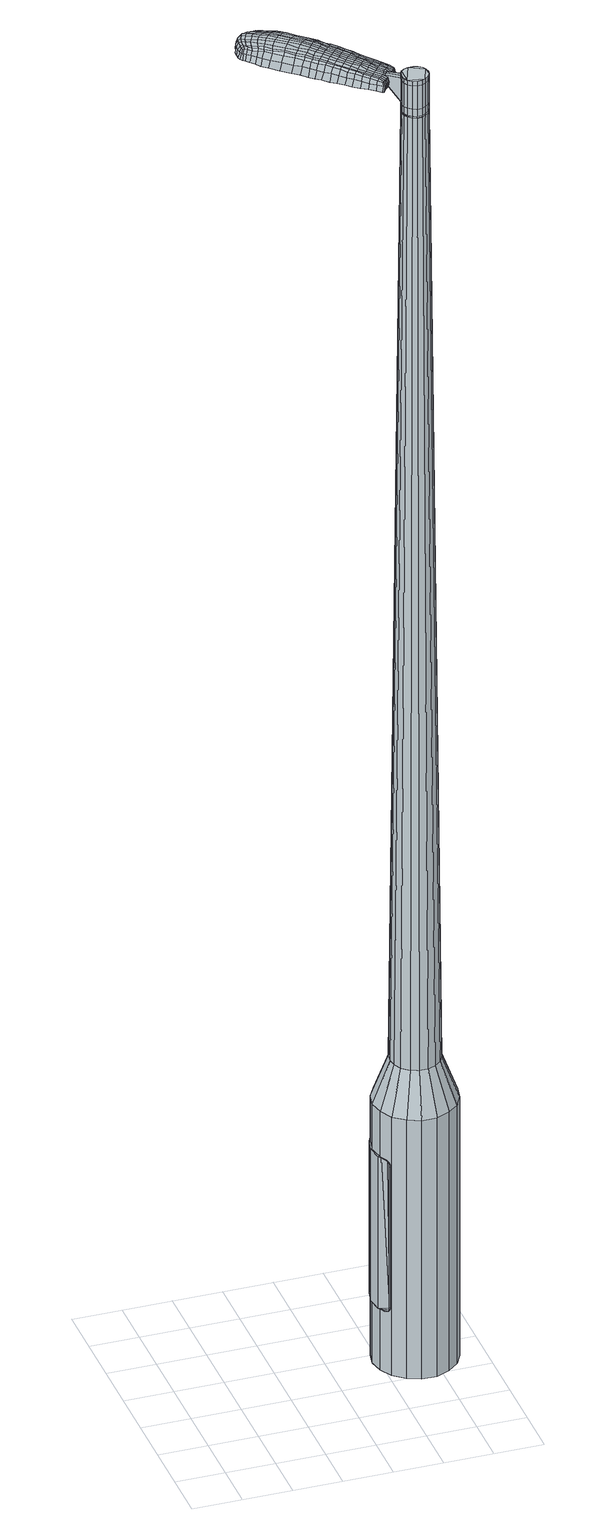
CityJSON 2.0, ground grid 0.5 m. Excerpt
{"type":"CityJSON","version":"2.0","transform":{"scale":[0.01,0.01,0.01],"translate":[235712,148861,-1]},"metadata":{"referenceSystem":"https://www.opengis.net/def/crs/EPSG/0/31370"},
"CityObjects":{
"object1":{"type":"GenericCityObject","attributes":{"cluster":101,"mean_distance_to_centroid":0.0721,"new_centroid_x":235714.38,"new_centroid_y":148862.37,"mean_distance_to_camera":5.98,"H1":3.19,"H2":-6.69,"Z_final":109.44,"cluster2":-1,"proj_x":235716.48,"proj_y":148859.87,"id_line":63006,"bearing_l":229.99,"distance":3.26,"orientation":"right","G_obj":139.99},"geometry":[{"type":"MultiSurface","lod":"2","boundaries":[[[0,1,2,3]],[[1,4,5,2]],[[4,6,7,5]],[[6,8,9,7]],[[8,10,11,9]],[[10,12,13,11]],[[12,14,15,13]],[[14,16,17,15]],[[16,18,19,17]],[[18,20,21,19]],[[20,22,23,21]],[[22,24,25,23]],[[24,26,27,25]],[[26,28,29,27]],[[28,30,31,29]],[[30,32,33,31]],[[32,34,35,33]],[[34,0,3,35]],[[36,37,38,39]],[[38,40,41,42]],[[41,43,42]],[[42,44,45,46]],[[45,47,46]],[[46,48,49,50]],[[49,51,50]],[[42,46,50,38]],[[50,52,39,38]],[[53,36,39]],[[2,5,7,35]],[[7,9,11,15]],[[11,13,15]],[[15,17,19,23]],[[19,21,23]],[[23,25,27,31]],[[27,29,31]],[[15,23,31,7]],[[31,33,35,7]],[[3,2,35]],[[1,0,54,55]],[[0,34,56,54]],[[34,32,57,56]],[[32,30,58,57]],[[30,28,59,58]],[[28,26,60,59]],[[26,24,61,60]],[[24,22,62,61]],[[22,20,63,62]],[[20,18,64,63]],[[18,16,65,64]],[[16,14,66,65]],[[14,12,67,66]],[[12,10,68,67]],[[10,8,69,68]],[[8,6,70,69]],[[6,4,71,70]],[[4,1,55,71]],[[55,54,72,73]],[[54,56,74,72]],[[56,57,75,74]],[[57,58,76,75]],[[58,59,77,76]],[[59,60,78,77]],[[60,61,79,78]],[[61,62,80,79]],[[62,63,81,80]],[[63,64,82,81]],[[64,65,83,82]],[[65,66,84,83]],[[66,67,85,84]],[[67,68,86,85]],[[68,69,87,86]],[[69,70,88,87]],[[70,71,89,88]],[[71,55,73,89]],[[90,91,92,93]],[[94,95,91,90]],[[96,97,95,94]],[[98,99,97,96]],[[100,101,99,98]],[[78,102,101,100]],[[103,104,102,78]],[[105,106,104,103]],[[81,107,106,105]],[[82,108,107,81]],[[83,109,108,82]],[[84,110,109,83]],[[85,111,110,84]],[[112,113,111,85]],[[114,115,113,112]],[[88,116,115,114]],[[89,117,116,88]],[[93,92,117,89]],[[118,119,120,121]],[[122,118,121,123]],[[124,122,123,125]],[[126,124,125,127]],[[128,126,127,129]],[[130,128,129,131]],[[132,130,131,133]],[[134,132,133,135]],[[136,134,135,137]],[[138,136,137,139]],[[140,138,139,141]],[[142,140,141,143]],[[144,142,143,145]],[[146,144,145,147]],[[148,146,147,149]],[[150,148,149,151]],[[73,72,90,93]],[[72,74,94,90]],[[74,75,96,94]],[[75,76,98,96]],[[76,77,100,98]],[[77,78,100]],[[79,103,78]],[[79,80,105,103]],[[80,81,105]],[[86,112,85]],[[86,87,114,112]],[[87,88,114]],[[73,93,89]],[[152,153,92,91]],[[153,117,92]],[[154,115,116]],[[154,155,113,115]],[[155,111,113]],[[156,106,107]],[[156,157,104,106]],[[157,102,104]],[[158,101,102]],[[158,159,99,101]],[[159,160,97,99]],[[160,161,95,97]],[[161,152,91,95]],[[39,52,150,162]],[[153,152,163,151]],[[53,39,162,119]],[[152,161,120,163]],[[36,53,119,118]],[[161,160,121,120]],[[37,36,118,122]],[[160,159,123,121]],[[38,37,122,124]],[[159,158,125,123]],[[40,38,124,126]],[[158,102,127,125]],[[41,40,126,128]],[[102,157,129,127]],[[43,41,128,130]],[[157,156,131,129]],[[42,43,130,132]],[[156,107,133,131]],[[44,42,132,134]],[[107,108,135,133]],[[45,44,134,136]],[[108,109,137,135]],[[47,45,136,138]],[[109,110,139,137]],[[46,47,138,140]],[[110,111,141,139]],[[48,46,140,142]],[[111,155,143,141]],[[49,48,142,144]],[[155,154,145,143]],[[51,49,144,146]],[[154,116,147,145]],[[50,51,146,148]],[[116,117,149,147]],[[52,50,148,150]],[[117,153,151,149]],[[150,151,164,165]],[[151,163,166,164]],[[163,120,167,166]],[[120,119,168,167]],[[119,162,169,168]],[[162,150,165,169]],[[170,171,172,173]],[[174,170,173,175]],[[170,174,176,177]],[[171,170,177,178]],[[179,180,181,182]],[[183,179,182,184]],[[179,183,185,186]],[[180,179,186,187]],[[188,189,190,191]],[[192,188,191,193]],[[188,192,194,195]],[[189,188,195,196]],[[197,198,199,200]],[[201,197,200,202]],[[197,201,203,204]],[[198,197,204,205]],[[206,207,208,209]],[[210,206,209,211]],[[206,210,212,213]],[[207,206,213,214]],[[215,216,217,218]],[[219,215,218,220]],[[215,219,221,222]],[[216,215,222,223]],[[224,225,226,227]],[[216,224,227,217]],[[224,216,223,228]],[[225,224,228,229]],[[230,231,232,233]],[[225,230,233,226]],[[230,225,229,234]],[[231,230,234,235]],[[236,174,175,237]],[[231,236,237,232]],[[236,231,235,238]],[[174,236,238,176]],[[239,240,241,242]],[[243,239,242,244]],[[239,243,245,246]],[[240,239,246,247]],[[248,249,250,251]],[[240,248,251,241]],[[248,240,247,252]],[[249,248,252,253]],[[254,255,256,257]],[[249,254,257,250]],[[254,249,253,258]],[[255,254,258,259]],[[260,261,262,263]],[[255,260,263,256]],[[260,255,259,264]],[[261,260,264,265]],[[266,171,178,267]],[[261,266,267,262]],[[266,261,265,268]],[[171,266,268,172]],[[269,270,271,272]],[[273,269,272,274]],[[269,273,275,276]],[[270,269,276,277]],[[278,279,280,281]],[[270,278,281,271]],[[278,270,277,282]],[[279,278,282,283]],[[284,285,286,287]],[[279,284,287,280]],[[284,279,283,288]],[[285,284,288,289]],[[290,183,184,291]],[[285,290,291,286]],[[290,285,289,292]],[[183,290,292,185]],[[293,294,295,296]],[[297,293,296,298]],[[293,297,299,300]],[[294,293,300,301]],[[302,303,304,305]],[[294,302,305,295]],[[302,294,301,306]],[[303,302,306,307]],[[308,309,310,311]],[[303,308,311,304]],[[308,303,307,312]],[[309,308,312,313]],[[314,315,316,317]],[[309,314,317,310]],[[314,309,313,318]],[[315,314,318,319]],[[320,180,187,321]],[[315,320,321,316]],[[320,315,319,322]],[[180,320,322,181]],[[323,209,208,324]],[[325,323,324,326]],[[323,325,327,328]],[[209,323,328,211]],[[329,325,326,330]],[[331,329,330,332]],[[329,331,333,334]],[[325,329,334,327]],[[335,331,332,336]],[[337,335,336,338]],[[335,337,339,340]],[[331,335,340,333]],[[341,337,338,342]],[[343,341,342,344]],[[341,343,345,346]],[[337,341,346,339]],[[347,343,344,348]],[[198,347,348,199]],[[347,198,205,349]],[[343,347,349,345]],[[350,351,196,195]],[[352,350,195,194]],[[350,352,353,354]],[[351,350,354,355]],[[356,357,355,354]],[[358,356,354,353]],[[356,358,359,360]],[[357,356,360,361]],[[362,363,361,360]],[[364,362,360,359]],[[362,364,365,366]],[[363,362,366,367]],[[368,369,367,366]],[[370,368,366,365]],[[368,370,203,201]],[[369,368,201,202]],[[371,372,373,374]],[[273,371,374,275]],[[371,273,274,375]],[[372,371,375,376]],[[377,192,193,378]],[[372,377,378,373]],[[377,372,376,379]],[[192,377,379,194]],[[380,381,382,383]],[[219,380,383,221]],[[380,219,220,384]],[[381,380,384,385]],[[386,387,388,389]],[[381,386,389,382]],[[386,381,385,390]],[[387,386,390,391]],[[392,189,196,393]],[[387,392,393,388]],[[392,387,391,394]],[[189,392,394,190]],[[395,396,397,398]],[[177,395,398,178]],[[395,177,176,399]],[[396,395,399,400]],[[401,402,403,404]],[[396,401,404,397]],[[401,396,400,405]],[[402,401,405,406]],[[407,200,199,408]],[[402,407,408,403]],[[407,402,406,409]],[[200,407,409,202]],[[410,411,412,413]],[[182,410,413,184]],[[410,182,181,414]],[[411,410,414,415]],[[416,204,203,417]],[[411,416,417,412]],[[416,411,415,418]],[[204,416,418,205]],[[419,420,421,422]],[[297,419,422,299]],[[419,297,298,423]],[[420,419,423,424]],[[425,210,211,426]],[[420,425,426,421]],[[425,420,424,427]],[[210,425,427,212]],[[428,429,430,431]],[[243,428,431,245]],[[428,243,244,432]],[[429,428,432,433]],[[434,435,436,437]],[[429,434,437,430]],[[434,429,433,438]],[[435,434,438,439]],[[440,207,214,441]],[[435,440,441,436]],[[440,435,439,442]],[[207,440,442,208]],[[443,444,433,432]],[[242,443,432,244]],[[443,242,241,445]],[[444,443,445,446]],[[447,448,439,438]],[[444,447,438,433]],[[447,444,446,449]],[[448,447,449,450]],[[451,324,208,442]],[[448,451,442,439]],[[451,448,450,452]],[[324,451,452,326]],[[453,454,455,456]],[[300,453,456,301]],[[453,300,299,422]],[[454,453,422,421]],[[457,328,327,458]],[[454,457,458,455]],[[457,454,421,426]],[[328,457,426,211]],[[459,460,446,445]],[[251,459,445,241]],[[459,251,250,461]],[[460,459,461,462]],[[463,464,450,449]],[[460,463,449,446]],[[463,460,462,465]],[[464,463,465,466]],[[467,330,326,452]],[[464,467,452,450]],[[467,464,466,468]],[[330,467,468,332]],[[469,470,471,472]],[[306,469,472,307]],[[469,306,301,456]],[[470,469,456,455]],[[473,334,333,474]],[[470,473,474,471]],[[473,470,455,458]],[[334,473,458,327]],[[475,476,462,461]],[[257,475,461,250]],[[475,257,256,477]],[[476,475,477,478]],[[479,480,466,465]],[[476,479,465,462]],[[479,476,478,481]],[[480,479,481,482]],[[483,336,332,468]],[[480,483,468,466]],[[483,480,482,484]],[[336,483,484,338]],[[485,486,487,488]],[[312,485,488,313]],[[485,312,307,472]],[[486,485,472,471]],[[489,340,339,490]],[[486,489,490,487]],[[489,486,471,474]],[[340,489,474,333]],[[491,492,478,477]],[[263,491,477,256]],[[491,263,262,493]],[[492,491,493,494]],[[495,496,482,481]],[[492,495,481,478]],[[495,492,494,497]],[[496,495,497,498]],[[499,342,338,484]],[[496,499,484,482]],[[499,496,498,500]],[[342,499,500,344]],[[501,502,503,504]],[[318,501,504,319]],[[501,318,313,488]],[[502,501,488,487]],[[505,346,345,506]],[[502,505,506,503]],[[505,502,487,490]],[[346,505,490,339]],[[507,508,494,493]],[[267,507,493,262]],[[507,267,178,398]],[[508,507,398,397]],[[509,510,498,497]],[[508,509,497,494]],[[509,508,397,404]],[[510,509,404,403]],[[511,348,344,500]],[[510,511,500,498]],[[511,510,403,408]],[[348,511,408,199]],[[512,513,415,414]],[[322,512,414,181]],[[512,322,319,504]],[[513,512,504,503]],[[514,349,205,418]],[[513,514,418,415]],[[514,513,503,506]],[[349,514,506,345]],[[515,516,376,375]],[[272,515,375,274]],[[515,272,271,517]],[[516,515,517,518]],[[519,352,194,379]],[[516,519,379,376]],[[519,516,518,520]],[[352,519,520,353]],[[521,522,523,524]],[[222,521,524,223]],[[521,222,221,383]],[[522,521,383,382]],[[525,526,527,528]],[[522,525,528,523]],[[525,522,382,389]],[[526,525,389,388]],[[529,351,355,530]],[[526,529,530,527]],[[529,526,388,393]],[[351,529,393,196]],[[531,532,518,517]],[[281,531,517,271]],[[531,281,280,533]],[[532,531,533,534]],[[535,358,353,520]],[[532,535,520,518]],[[535,532,534,536]],[[358,535,536,359]],[[537,538,539,540]],[[228,537,540,229]],[[537,228,223,524]],[[538,537,524,523]],[[541,542,543,544]],[[538,541,544,539]],[[541,538,523,528]],[[542,541,528,527]],[[545,357,361,546]],[[542,545,546,543]],[[545,542,527,530]],[[357,545,530,355]],[[547,548,534,533]],[[287,547,533,280]],[[547,287,286,549]],[[548,547,549,550]],[[551,364,359,536]],[[548,551,536,534]],[[551,548,550,552]],[[364,551,552,365]],[[553,554,555,556]],[[234,553,556,235]],[[553,234,229,540]],[[554,553,540,539]],[[557,558,559,560]],[[554,557,560,555]],[[557,554,539,544]],[[558,557,544,543]],[[561,363,367,562]],[[558,561,562,559]],[[561,558,543,546]],[[363,561,546,361]],[[563,564,550,549]],[[291,563,549,286]],[[563,291,184,413]],[[564,563,413,412]],[[565,370,365,552]],[[564,565,552,550]],[[565,564,412,417]],[[370,565,417,203]],[[566,567,400,399]],[[238,566,399,176]],[[566,238,235,556]],[[567,566,556,555]],[[568,569,406,405]],[[567,568,405,400]],[[568,567,555,560]],[[569,568,560,559]],[[570,369,202,409]],[[569,570,409,406]],[[570,569,559,562]],[[369,570,562,367]],[[571,572,573,574]],[[574,573,575,576]],[[577,575,573,578]],[[578,573,572,579]],[[580,581,582,583]],[[583,582,584,585]],[[586,584,582,587]],[[587,582,581,588]],[[589,590,591,592]],[[592,591,593,594]],[[595,593,591,596]],[[596,591,590,597]],[[598,599,600,601]],[[601,600,602,603]],[[604,602,600,605]],[[605,600,599,606]],[[607,608,609,610]],[[610,609,611,612]],[[613,611,609,614]],[[614,609,608,615]],[[616,617,618,619]],[[619,618,620,621]],[[622,620,618,623]],[[623,618,617,624]],[[625,626,627,628]],[[628,627,617,616]],[[624,617,627,629]],[[629,627,626,630]],[[631,632,633,634]],[[634,633,626,625]],[[630,626,633,635]],[[635,633,632,636]],[[576,575,637,638]],[[638,637,632,631]],[[636,632,637,639]],[[639,637,575,577]],[[640,641,642,643]],[[643,642,644,645]],[[646,644,642,647]],[[647,642,641,648]],[[649,650,651,652]],[[652,651,641,640]],[[648,641,651,653]],[[653,651,650,654]],[[655,656,657,658]],[[658,657,650,649]],[[654,650,657,659]],[[659,657,656,660]],[[661,662,663,664]],[[664,663,656,655]],[[660,656,663,665]],[[665,663,662,666]],[[579,572,667,668]],[[668,667,662,661]],[[666,662,667,669]],[[669,667,572,571]],[[670,671,672,673]],[[673,672,674,675]],[[676,674,672,677]],[[677,672,671,678]],[[679,680,681,682]],[[682,681,671,670]],[[678,671,681,683]],[[683,681,680,684]],[[685,686,687,688]],[[688,687,680,679]],[[684,680,687,689]],[[689,687,686,690]],[[585,584,691,692]],[[692,691,686,685]],[[690,686,691,693]],[[693,691,584,586]],[[694,695,696,697]],[[697,696,698,699]],[[700,698,696,701]],[[701,696,695,702]],[[703,704,705,706]],[[706,705,695,694]],[[702,695,705,707]],[[707,705,704,708]],[[709,710,711,712]],[[712,711,704,703]],[[708,704,711,713]],[[713,711,710,714]],[[715,716,717,718]],[[718,717,710,709]],[[714,710,717,719]],[[719,717,716,720]],[[588,581,721,722]],[[722,721,716,715]],[[720,716,721,723]],[[723,721,581,580]],[[607,610,724,725]],[[725,724,726,727]],[[728,726,724,729]],[[729,724,610,612]],[[727,726,730,731]],[[731,730,732,733]],[[734,732,730,735]],[[735,730,726,728]],[[733,732,736,737]],[[737,736,738,739]],[[740,738,736,741]],[[741,736,732,734]],[[739,738,742,743]],[[743,742,744,745]],[[746,744,742,747]],[[747,742,738,740]],[[745,744,748,749]],[[749,748,599,598]],[[606,599,748,750]],[[750,748,744,746]],[[597,751,752,596]],[[596,752,753,595]],[[754,753,752,755]],[[755,752,751,756]],[[756,757,758,755]],[[755,758,759,754]],[[760,759,758,761]],[[761,758,757,762]],[[762,763,764,761]],[[761,764,765,760]],[[766,765,764,767]],[[767,764,763,768]],[[768,769,770,767]],[[767,770,771,766]],[[604,771,770,602]],[[602,770,769,603]],[[772,773,774,775]],[[775,774,674,676]],[[675,674,774,776]],[[776,774,773,777]],[[594,593,778,779]],[[779,778,773,772]],[[777,773,778,780]],[[780,778,593,595]],[[781,782,783,784]],[[784,783,620,622]],[[621,620,783,785]],[[785,783,782,786]],[[787,788,789,790]],[[790,789,782,781]],[[786,782,789,791]],[[791,789,788,792]],[[597,590,793,794]],[[794,793,788,787]],[[792,788,793,795]],[[795,793,590,589]],[[796,797,798,799]],[[799,798,578,579]],[[577,578,798,800]],[[800,798,797,801]],[[802,803,804,805]],[[805,804,797,796]],[[801,797,804,806]],[[806,804,803,807]],[[598,601,808,809]],[[809,808,803,802]],[[807,803,808,810]],[[810,808,601,603]],[[811,812,813,814]],[[814,813,583,585]],[[580,583,813,815]],[[815,813,812,816]],[[604,605,817,818]],[[818,817,812,811]],[[816,812,817,819]],[[819,817,605,606]],[[820,821,822,823]],[[823,822,698,700]],[[699,698,822,824]],[[824,822,821,825]],[[612,611,826,827]],[[827,826,821,820]],[[825,821,826,828]],[[828,826,611,613]],[[829,830,831,832]],[[832,831,644,646]],[[645,644,831,833]],[[833,831,830,834]],[[835,836,837,838]],[[838,837,830,829]],[[834,830,837,839]],[[839,837,836,840]],[[615,608,841,842]],[[842,841,836,835]],[[840,836,841,843]],[[843,841,608,607]],[[834,844,845,833]],[[833,845,643,645]],[[640,643,845,846]],[[846,845,844,847]],[[840,848,849,839]],[[839,849,844,834]],[[847,844,849,850]],[[850,849,848,851]],[[607,725,852,843]],[[843,852,848,840]],[[851,848,852,853]],[[853,852,725,727]],[[854,855,856]],[[856,855,701,702]],[[700,701,855,823]],[[823,855,854,820]],[[728,729,857,858]],[[858,857,854,856]],[[820,854,857,827]],[[827,857,729,612]],[[847,859,860,846]],[[846,860,652,640]],[[649,652,860,861]],[[861,860,859,862]],[[851,863,864,850]],[[850,864,859,847]],[[862,859,864,865]],[[865,864,863,866]],[[727,731,867,853]],[[853,867,863,851]],[[866,863,867,868]],[[868,867,731,733]],[[869,870,871,872]],[[872,871,707,708]],[[702,707,871,856]],[[871,870,856]],[[734,735,873,874]],[[874,873,870,869]],[[856,870,873,858]],[[858,873,735,728]],[[862,875,876,861]],[[861,876,658,649]],[[655,658,876,877]],[[877,876,875,878]],[[866,879,880,865]],[[865,880,875,862]],[[878,875,880,881]],[[881,880,879,882]],[[733,737,883,868]],[[868,883,879,866]],[[882,879,883,884]],[[884,883,737,739]],[[885,886,887,888]],[[888,887,713,714]],[[708,713,887,872]],[[872,887,886,869]],[[740,741,889,890]],[[890,889,886,885]],[[869,886,889,874]],[[874,889,741,734]],[[878,891,892,877]],[[877,892,664,655]],[[661,664,892,893]],[[893,892,891,894]],[[882,895,896,881]],[[881,896,891,878]],[[894,891,896,897]],[[897,896,895,898]],[[739,743,899,884]],[[884,899,895,882]],[[898,895,899,900]],[[900,899,743,745]],[[901,902,903,904]],[[904,903,719,720]],[[714,719,903,888]],[[888,903,902,885]],[[746,747,905,906]],[[906,905,902,901]],[[885,902,905,890]],[[890,905,747,740]],[[894,907,908,893]],[[893,908,668,661]],[[579,668,908,799]],[[799,908,907,796]],[[898,909,910,897]],[[897,910,907,894]],[[796,907,910,805]],[[805,910,909,802]],[[745,749,911,900]],[[900,911,909,898]],[[802,909,911,809]],[[809,911,749,598]],[[816,912,913,815]],[[815,913,723,580]],[[720,723,913,904]],[[904,913,912,901]],[[606,750,914,819]],[[819,914,912,816]],[[901,912,914,906]],[[906,914,750,746]],[[777,915,916,776]],[[776,916,673,675]],[[670,673,916,917]],[[917,916,915,918]],[[595,753,919,780]],[[780,919,915,777]],[[918,915,919,920]],[[920,919,753,754]],[[921,922,923,924]],[[924,923,623,624]],[[622,623,923,784]],[[784,923,922,781]],[[925,926,927,928]],[[928,927,922,921]],[[781,922,927,790]],[[790,927,926,787]],[[756,751,929,930]],[[930,929,926,925]],[[787,926,929,794]],[[794,929,751,597]],[[918,931,932,917]],[[917,932,682,670]],[[679,682,932,933]],[[933,932,931,934]],[[754,759,935,920]],[[920,935,931,918]],[[934,931,935,936]],[[936,935,759,760]],[[937,938,939,940]],[[940,939,629,630]],[[624,629,939,924]],[[924,939,938,921]],[[941,942,943,944]],[[944,943,938,937]],[[921,938,943,928]],[[928,943,942,925]],[[762,757,945,946]],[[946,945,942,941]],[[925,942,945,930]],[[930,945,757,756]],[[934,947,948,933]],[[933,948,688,679]],[[685,688,948,949]],[[949,948,947,950]],[[760,765,951,936]],[[936,951,947,934]],[[950,947,951,952]],[[952,951,765,766]],[[953,954,955,956]],[[956,955,635,636]],[[630,635,955,940]],[[940,955,954,937]],[[957,958,959,960]],[[960,959,954,953]],[[937,954,959,944]],[[944,959,958,941]],[[768,763,961,962]],[[962,961,958,957]],[[941,958,961,946]],[[946,961,763,762]],[[950,963,964,949]],[[949,964,692,685]],[[585,692,964,814]],[[814,964,963,811]],[[766,771,965,952]],[[952,965,963,950]],[[811,963,965,818]],[[818,965,771,604]],[[801,966,967,800]],[[800,967,639,577]],[[636,639,967,956]],[[956,967,966,953]],[[807,968,969,806]],[[806,969,966,801]],[[953,966,969,960]],[[960,969,968,957]],[[603,769,970,810]],[[810,970,968,807]],[[957,968,970,962]],[[962,970,769,768]],[[571,574,173,172]],[[574,576,175,173]],[[586,587,186,185]],[[587,588,187,186]],[[589,592,191,190]],[[592,594,193,191]],[[613,614,213,212]],[[614,615,214,213]],[[616,619,218,217]],[[619,621,220,218]],[[625,628,227,226]],[[628,616,217,227]],[[631,634,233,232]],[[634,625,226,233]],[[576,638,237,175]],[[638,631,232,237]],[[646,647,246,245]],[[647,648,247,246]],[[648,653,252,247]],[[653,654,253,252]],[[654,659,258,253]],[[659,660,259,258]],[[660,665,264,259]],[[665,666,265,264]],[[666,669,268,265]],[[669,571,172,268]],[[676,677,276,275]],[[677,678,277,276]],[[678,683,282,277]],[[683,684,283,282]],[[684,689,288,283]],[[689,690,289,288]],[[690,693,292,289]],[[693,586,185,292]],[[694,697,296,295]],[[697,699,298,296]],[[703,706,305,304]],[[706,694,295,305]],[[709,712,311,310]],[[712,703,304,311]],[[715,718,317,316]],[[718,709,310,317]],[[588,722,321,187]],[[722,715,316,321]],[[772,775,374,373]],[[775,676,275,374]],[[594,779,378,193]],[[779,772,373,378]],[[621,785,384,220]],[[785,786,385,384]],[[786,791,390,385]],[[791,792,391,390]],[[792,795,394,391]],[[795,589,190,394]],[[699,824,423,298]],[[824,825,424,423]],[[825,828,427,424]],[[828,613,212,427]],[[829,832,431,430]],[[832,646,245,431]],[[835,838,437,436]],[[838,829,430,437]],[[615,842,441,214]],[[842,835,436,441]],[[971,972,973,974]],[[975,976,974,973]],[[977,978,979,980]],[[981,982,983,984]],[[972,985,986,973]],[[987,975,973,986]],[[988,977,980,989]],[[990,991,982,981]],[[985,992,993,986]],[[993,994,987,986]],[[995,988,989,996]],[[997,991,990,998]],[[992,999,1000,993]],[[1000,1001,994,993]],[[1002,995,996,1003]],[[1004,997,998,1005]],[[1006,1007,1008,1009]],[[1010,1011,1007,1006]],[[1010,1012,1013,1011]],[[1012,1014,1015,1013]],[[1016,1017,1018,1019]],[[1020,1017,1016]],[[1021,1022,1017,1020]],[[1023,1024,1022,1021]],[[1019,1008,1007,1016]],[[1016,1007,1011,1020]],[[1011,1013,1021,1020]],[[1013,1015,1023,1021]],[[980,979,976,975]],[[989,980,975,987]],[[994,996,989,987]],[[1001,1003,996,994]],[[981,984,978,977]],[[990,981,977,988]],[[998,990,988,995]],[[1005,998,995,1002]],[[982,1006,1009,983]],[[991,1010,1006,982]],[[1012,1010,991,997]],[[1014,1012,997,1004]],[[1025,1026,1027,1028]],[[1027,1029,1030,1031]],[[1027,1031,1032,1033]],[[1027,1033,1028]],[[1034,1025,1028,1035]],[[1036,1035,1028,1037]],[[1038,1037,1028]],[[1039,1027,1026,1040]],[[1041,1039,1040,1042]],[[1043,1041,1042,1044]],[[1045,1043,1044,1046]],[[1047,1045,1046,1048]],[[1048,1049,1050,1051]],[[1048,1051,1052,1053]],[[1048,1053,1054,1055]],[[1054,1056,1057,1058]],[[1054,1058,1059,1060]],[[1054,1060,1055]],[[1048,1055,1047]],[[1061,1062,1026,1025]],[[1063,1064,1029,1027]],[[1065,1066,1038,1028]],[[1062,1067,1040,1026]],[[1068,1063,1027,1039]],[[1067,1069,1042,1040]],[[1070,1068,1039,1041]],[[1069,1071,1044,1042]],[[1072,1070,1041,1043]],[[1071,1073,1046,1044]],[[1074,1072,1043,1045]],[[1073,1075,1048,1046]],[[1076,1074,1045,1047]],[[1075,1077,1049,1048]],[[1078,1079,1056,1054]],[[1080,1076,1047,1055]],[[1050,1049,1077,1081]],[[1051,1050,1081,1082]],[[1052,1051,1082,1083]],[[1053,1052,1083,1084]],[[1054,1053,1084,1078]],[[1085,1061,1025,1034]],[[1086,1085,1034,1035]],[[1087,1086,1035,1036]],[[1088,1087,1036,1037]],[[1066,1088,1037,1038]],[[1030,1029,1064,1089]],[[1057,1056,1079,1090]],[[1031,1030,1089,1091]],[[1032,1031,1091,1092]],[[1033,1032,1092,1093]],[[1028,1033,1093,1065]],[[1058,1057,1090,1094]],[[1059,1058,1094,1095]],[[1060,1059,1095,1096]],[[1055,1060,1096,1080]]]}]}
},
"vertices":[
[203,164,384],[215,174,384],[215,174,96],[203,164,96],[228,179,384],[228,179,96],[243,179,384],[243,179,96],[257,174,384],[257,174,96],[268,164,384],[268,164,96],[275,152,384],[275,152,96],[278,137,384],[278,137,96],[275,123,384],[275,123,96],[268,110,384],[268,110,96],[257,101,384],[257,101,96],[243,95,384],[243,95,96],[228,95,384],[228,95,96],[215,101,384],[215,101,96],[203,110,384],[203,110,96],[196,123,384],[196,123,96],[193,137,384],[193,137,96],[196,152,384],[196,152,96],[222,137,1524],[223,133,1524],[225,129,1524],[225,146,1524],[229,126,1524],[233,124,1524],[242,126,1524],[238,124,1524],[246,129,1524],[248,133,1524],[248,142,1524],[249,137,1524],[246,146,1524],[242,149,1524],[233,150,1524],[238,150,1524],[229,149,1524],[223,142,1524],[216,153,429],[223,159,429],[212,146,429],[211,137,429],[212,129,429],[216,121,429],[223,115,429],[231,112,429],[240,112,429],[248,115,429],[255,121,429],[259,129,429],[261,137,429],[259,146,429],[255,153,429],[248,159,429],[240,162,429],[231,162,429],[225,146,1483],[229,149,1483],[223,142,1483],[222,137,1483],[223,133,1483],[225,129,1483],[229,126,1483],[233,124,1483],[238,124,1483],[242,126,1483],[246,129,1483],[248,133,1483],[249,137,1483],[248,142,1483],[246,146,1483],[242,149,1483],[238,150,1483],[233,150,1483],[226,145,1483],[226,145,1485],[229,148,1485],[229,148,1483],[224,142,1483],[224,142,1485],[223,137,1483],[223,137,1485],[224,133,1483],[224,133,1485],[226,129,1483],[226,129,1485],[229,126,1485],[233,125,1483],[233,125,1485],[238,125,1483],[238,125,1485],[242,126,1485],[246,129,1485],[248,133,1485],[249,137,1485],[248,142,1485],[246,145,1483],[246,145,1485],[242,148,1483],[242,148,1485],[238,150,1485],[233,150,1485],[222,137,1519],[223,142,1519],[223,142,1493],[222,137,1493],[223,133,1519],[223,133,1493],[225,129,1519],[225,129,1493],[229,126,1519],[229,126,1493],[233,124,1519],[233,124,1493],[238,124,1519],[238,124,1493],[242,126,1519],[242,126,1493],[246,129,1519],[246,129,1493],[248,133,1519],[248,133,1493],[249,137,1519],[249,137,1493],[248,142,1519],[248,142,1493],[246,146,1519],[246,146,1493],[242,149,1519],[242,149,1493],[238,150,1519],[238,150,1493],[233,150,1519],[233,150,1493],[229,149,1519],[229,149,1493],[225,146,1485],[229,149,1485],[242,149,1485],[246,146,1485],[238,124,1485],[233,124,1485],[225,129,1485],[223,133,1485],[222,137,1485],[223,142,1485],[225,146,1519],[225,146,1493],[213,160,1513],[213,160,1518],[211,158,1513],[209,155,1513],[209,155,1518],[211,158,1518],[167,220,1519],[172,216,1518],[172,218,1509],[167,222,1510],[161,226,1519],[161,228,1510],[160,224,1526],[167,219,1525],[172,214,1525],[142,191,1519],[148,187,1518],[149,187,1525],[144,192,1525],[135,196,1519],[137,197,1526],[133,196,1510],[140,191,1510],[146,186,1509],[97,252,1519],[99,254,1519],[99,255,1513],[96,252,1513],[95,248,1519],[95,248,1513],[97,247,1524],[98,251,1524],[101,253,1524],[154,204,1530],[160,199,1529],[162,202,1529],[156,207,1530],[147,210,1531],[149,213,1531],[144,207,1530],[151,201,1530],[157,197,1529],[216,152,1512],[218,154,1512],[217,155,1517],[215,153,1517],[214,150,1512],[213,151,1517],[213,150,1506],[215,153,1506],[217,155,1506],[121,257,1519],[124,256,1519],[124,257,1512],[121,259,1512],[119,259,1518],[119,260,1512],[118,257,1522],[120,256,1523],[123,254,1524],[127,253,1519],[132,250,1519],[132,252,1512],[128,255,1512],[127,252,1524],[132,248,1525],[137,246,1519],[143,241,1519],[143,243,1511],[137,248,1511],[136,245,1526],[143,240,1526],[152,234,1519],[152,236,1510],[151,232,1526],[221,170,1513],[215,175,1513],[215,174,1518],[221,169,1517],[225,166,1512],[223,166,1516],[225,167,1506],[221,171,1507],[215,177,1507],[210,180,1514],[204,185,1515],[204,184,1520],[210,179,1519],[210,182,1507],[204,187,1507],[199,191,1515],[194,196,1516],[193,194,1522],[199,189,1521],[199,192,1508],[194,197,1508],[188,201,1517],[183,206,1517],[183,204,1524],[188,199,1523],[188,203,1508],[183,208,1509],[177,211,1518],[177,209,1524],[177,213,1509],[97,231,1519],[99,228,1519],[100,229,1524],[98,231,1523],[96,233,1518],[97,233,1522],[94,232,1512],[96,230,1512],[98,228,1512],[103,225,1519],[107,221,1519],[108,221,1525],[104,225,1524],[101,224,1512],[105,220,1512],[111,217,1519],[117,211,1519],[119,212,1526],[113,217,1526],[109,216,1511],[115,211,1511],[126,204,1519],[128,204,1526],[124,204,1510],[201,147,1513],[195,151,1513],[194,151,1507],[200,146,1507],[206,144,1512],[205,143,1506],[206,145,1516],[202,147,1517],[196,152,1518],[189,156,1514],[183,160,1515],[181,160,1507],[187,155,1507],[190,156,1519],[184,161,1520],[177,165,1515],[171,169,1516],[169,169,1508],[175,164,1508],[178,165,1521],[173,170,1522],[165,174,1517],[159,178,1517],[157,178,1509],[163,173,1508],[167,174,1523],[161,179,1524],[153,182,1518],[151,182,1509],[155,183,1524],[211,157,1519],[212,159,1519],[205,161,1520],[207,163,1520],[203,159,1520],[209,154,1519],[199,166,1522],[201,168,1522],[194,171,1523],[195,173,1523],[192,169,1523],[197,164,1521],[188,176,1524],[190,178,1524],[182,180,1525],[184,183,1525],[180,178,1525],[186,173,1524],[177,185,1526],[178,188,1526],[171,190,1527],[173,192,1527],[169,187,1527],[174,183,1526],[165,195,1528],[167,197,1528],[163,192,1528],[101,249,1527],[103,252,1527],[99,245,1526],[102,242,1527],[104,246,1528],[106,249,1528],[109,242,1529],[111,245,1529],[107,238,1528],[112,233,1530],[114,237,1530],[117,240,1530],[120,232,1531],[123,235,1531],[118,229,1530],[125,223,1531],[127,226,1531],[130,229,1531],[137,218,1531],[139,221,1531],[135,215,1531],[95,235,1518],[94,238,1519],[93,238,1513],[93,234,1513],[96,234,1523],[96,237,1523],[94,243,1519],[93,243,1513],[96,242,1524],[116,259,1518],[113,259,1518],[114,258,1523],[117,258,1523],[116,261,1513],[113,261,1513],[110,259,1519],[106,258,1519],[107,257,1524],[111,258,1523],[109,260,1513],[105,259,1513],[102,257,1519],[104,256,1524],[102,257,1513],[166,217,1528],[165,216,1528],[170,211,1528],[171,212,1527],[159,223,1528],[158,222,1529],[163,214,1529],[160,212,1530],[166,207,1529],[168,209,1528],[156,220,1529],[154,218,1530],[158,209,1530],[164,204,1529],[151,215,1531],[145,193,1528],[146,195,1529],[139,200,1529],[138,198,1528],[151,188,1527],[152,190,1528],[149,198,1529],[142,203,1530],[154,193,1528],[208,143,1512],[209,145,1512],[209,146,1517],[207,144,1517],[207,143,1506],[208,145,1506],[211,147,1512],[211,148,1517],[210,147,1506],[225,164,1512],[224,162,1512],[224,163,1506],[225,165,1506],[224,164,1517],[223,163,1517],[223,161,1512],[221,158,1512],[221,159,1506],[222,162,1506],[222,161,1517],[220,159,1517],[219,156,1512],[219,157,1506],[218,157,1517],[220,167,1519],[219,166,1519],[214,173,1520],[213,171,1520],[217,164,1519],[216,163,1519],[212,169,1520],[210,167,1520],[214,161,1519],[208,165,1520],[203,148,1519],[205,149,1519],[199,154,1520],[197,152,1520],[207,152,1519],[201,156,1520],[209,178,1521],[208,176,1521],[203,183,1522],[202,181,1522],[206,174,1521],[205,172,1521],[201,179,1522],[199,177,1523],[203,170,1522],[197,175,1523],[191,157,1521],[193,159,1521],[187,163,1522],[186,162,1522],[195,161,1521],[189,166,1522],[198,188,1523],[197,186,1523],[193,193,1524],[191,191,1524],[195,184,1523],[193,182,1524],[190,189,1525],[188,187,1525],[192,180,1524],[186,185,1525],[180,166,1523],[181,168,1523],[175,172,1524],[174,171,1524],[183,170,1524],[178,175,1525],[187,198,1525],[186,196,1525],[182,203,1526],[181,201,1526],[184,194,1526],[182,192,1526],[179,199,1527],[177,197,1527],[180,190,1526],[175,195,1527],[168,175,1525],[169,177,1525],[164,181,1526],[162,179,1526],[172,180,1526],[166,184,1527],[176,208,1527],[175,206,1527],[173,204,1527],[171,202,1528],[169,199,1528],[156,184,1527],[158,186,1527],[160,189,1528],[98,233,1525],[98,236,1525],[101,230,1526],[100,233,1526],[98,240,1526],[101,237,1527],[118,256,1525],[116,256,1525],[119,254,1526],[121,254,1525],[113,256,1525],[109,255,1526],[112,253,1527],[116,254,1526],[106,254,1526],[109,251,1527],[104,227,1526],[104,229,1527],[109,223,1527],[109,225,1528],[105,234,1528],[110,229,1529],[126,251,1526],[123,251,1527],[128,247,1528],[130,248,1527],[120,250,1527],[117,249,1528],[123,244,1529],[126,246,1528],[114,247,1528],[120,242,1530],[113,218,1528],[114,221,1529],[120,213,1528],[120,215,1529],[116,225,1529],[122,219,1530],[135,244,1528],[133,243,1528],[140,238,1529],[142,239,1528],[131,242,1529],[128,240,1530],[135,234,1530],[137,236,1530],[125,238,1530],[132,232,1531],[129,206,1529],[130,208,1529],[132,211,1530],[150,231,1528],[149,230,1529],[147,228,1530],[144,226,1530],[142,223,1531],[171,216,1509],[171,214,1518],[166,219,1518],[166,221,1509],[159,225,1519],[159,227,1510],[159,223,1525],[165,217,1525],[171,212,1525],[150,189,1525],[149,188,1518],[143,193,1518],[145,193,1525],[136,198,1519],[138,199,1525],[134,198,1510],[141,192,1509],[147,188,1509],[100,253,1513],[101,253,1519],[99,250,1519],[98,251,1513],[97,247,1519],[97,248,1513],[99,246,1524],[100,249,1524],[102,252,1524],[161,202,1528],[159,200,1528],[154,204,1529],[156,207,1529],[147,210,1529],[149,213,1529],[144,207,1529],[151,202,1529],[157,197,1528],[215,156,1516],[216,156,1512],[214,154,1512],[213,154,1516],[212,152,1512],[212,152,1516],[211,152,1506],[213,154,1506],[215,157,1506],[123,256,1512],[123,254,1519],[120,256,1518],[120,257,1512],[118,257,1518],[118,258,1512],[118,256,1522],[119,255,1523],[122,253,1523],[131,250,1512],[131,248,1519],[126,251,1519],[126,253,1512],[126,250,1524],[131,247,1525],[142,242,1511],[142,240,1519],[136,245,1519],[136,246,1511],[135,243,1525],[141,238,1526],[150,232,1519],[150,234,1510],[150,231,1526],[214,172,1518],[214,174,1513],[219,168,1513],[219,167,1517],[223,165,1512],[222,165,1515],[223,166,1506],[219,170,1506],[214,175,1507],[203,183,1520],[203,184,1514],[208,179,1514],[208,177,1519],[208,180,1507],[203,186,1507],[192,193,1522],[192,194,1516],[197,189,1515],[197,188,1521],[198,191,1508],[192,196,1508],[181,203,1523],[181,204,1517],[187,199,1516],[186,198,1522],[187,201,1508],[181,206,1508],[176,209,1517],[176,208,1524],[176,211,1509],[102,230,1523],[101,229,1519],[99,232,1518],[100,232,1523],[97,233,1518],[98,234,1522],[96,233,1512],[97,231,1512],[99,229,1512],[110,223,1525],[108,222,1519],[104,226,1519],[105,227,1524],[103,226,1512],[107,222,1512],[120,213,1526],[118,213,1519],[113,218,1519],[114,219,1525],[111,218,1511],[117,213,1511],[127,205,1519],[129,206,1526],[125,205,1510],[195,153,1507],[196,153,1513],[202,148,1513],[201,148,1506],[206,146,1512],[205,145,1506],[206,147,1515],[203,149,1517],[197,153,1518],[182,162,1507],[184,162,1514],[190,157,1514],[189,157,1507],[191,158,1519],[185,162,1520],[170,170,1508],[172,171,1516],[178,166,1515],[176,166,1508],[180,167,1521],[174,171,1522],[158,179,1508],[160,180,1517],[166,175,1516],[164,175,1508],[168,176,1522],[162,180,1523],[155,184,1517],[153,184,1509],[156,185,1524],[210,157,1518],[212,159,1518],[205,162,1519],[206,164,1519],[203,160,1519],[208,155,1518],[199,167,1520],[201,169,1520],[193,171,1521],[195,173,1521],[191,169,1521],[197,164,1520],[187,176,1523],[189,178,1523],[182,181,1524],[184,183,1524],[180,178,1524],[185,174,1523],[176,186,1525],[178,188,1525],[170,190,1526],[172,193,1526],[168,188,1526],[174,183,1525],[165,195,1527],[167,197,1527],[163,192,1527],[104,250,1526],[102,248,1526],[100,245,1525],[103,242,1526],[105,245,1526],[107,248,1526],[112,244,1528],[110,241,1528],[108,238,1527],[113,234,1528],[115,237,1529],[117,239,1529],[123,235,1530],[120,232,1530],[118,229,1529],[125,223,1530],[127,226,1530],[129,229,1530],[139,221,1530],[137,218,1530],[135,215,1530],[95,238,1513],[96,238,1518],[97,235,1518],[95,235,1512],[98,235,1523],[98,237,1523],[97,242,1519],[96,242,1513],[98,242,1523],[114,256,1523],[114,257,1518],[116,257,1518],[117,256,1523],[116,258,1512],[114,258,1512],[108,255,1523],[107,256,1519],[110,257,1519],[111,256,1523],[110,258,1513],[106,257,1513],[104,255,1519],[105,254,1524],[103,256,1513],[169,211,1527],[164,216,1527],[165,216,1527],[170,212,1526],[158,222,1527],[157,221,1528],[165,207,1528],[160,211,1528],[162,214,1528],[167,209,1527],[155,220,1528],[153,217,1529],[158,209,1529],[163,204,1528],[151,215,1529],[140,201,1528],[146,195,1527],[146,194,1527],[139,199,1527],[151,190,1526],[152,191,1527],[149,198,1528],[142,204,1528],[154,194,1527],[207,147,1516],[208,146,1512],[207,145,1512],[207,146,1516],[206,145,1506],[206,146,1506],[210,149,1512],[209,150,1516],[209,149,1506],[222,165,1506],[222,164,1512],[223,164,1512],[223,165,1506],[222,164,1516],[221,164,1516],[219,161,1506],[219,160,1512],[221,162,1512],[221,163,1506],[220,162,1516],[218,160,1516],[218,158,1512],[217,159,1506],[217,158,1516],[218,167,1518],[219,167,1518],[213,172,1519],[213,171,1519],[215,163,1518],[217,165,1518],[211,170,1519],[210,168,1519],[213,161,1518],[208,166,1519],[204,150,1518],[203,149,1518],[198,154,1519],[206,153,1518],[200,157,1519],[207,176,1520],[208,177,1520],[202,182,1521],[202,181,1521],[204,173,1520],[206,175,1520],[200,180,1521],[198,178,1521],[202,171,1520],[197,176,1521],[187,164,1521],[192,159,1520],[192,158,1520],[186,163,1521],[195,162,1520],[189,166,1521],[196,186,1522],[197,187,1522],[191,192,1523],[191,191,1523],[193,182,1522],[195,185,1522],[189,189,1523],[187,187,1524],[191,180,1523],[185,185,1524],[175,173,1523],[181,168,1522],[180,167,1522],[174,172,1523],[183,171,1522],[177,176,1523],[185,196,1524],[186,197,1524],[181,202,1525],[180,201,1525],[182,192,1525],[184,194,1524],[178,199,1525],[176,197,1526],[180,190,1525],[174,195,1526],[163,182,1525],[169,177,1524],[168,176,1524],[163,181,1525],[171,180,1524],[166,185,1525],[174,206,1526],[175,207,1526],[171,202,1527],[173,204,1526],[169,200,1527],[158,186,1526],[157,185,1526],[160,189,1526],[99,236,1524],[100,234,1524],[102,231,1525],[101,233,1525],[99,240,1525],[102,238,1525],[119,253,1525],[116,255,1524],[118,255,1524],[121,253,1525],[113,252,1526],[110,254,1525],[113,255,1524],[116,253,1525],[107,252,1525],[110,250,1526],[105,230,1526],[106,228,1526],[110,223,1526],[110,225,1527],[106,234,1526],[111,229,1527],[128,246,1527],[123,250,1526],[125,250,1526],[130,246,1526],[123,244,1528],[117,248,1527],[120,249,1526],[125,245,1527],[114,246,1527],[120,242,1528],[115,221,1527],[114,219,1527],[121,214,1527],[121,216,1528],[116,225,1528],[123,219,1529],[139,237,1528],[133,242,1527],[135,243,1527],[141,237,1527],[134,234,1529],[128,239,1529],[131,241,1528],[137,236,1528],[125,237,1529],[132,231,1530],[130,208,1528],[130,207,1528],[132,212,1529],[148,229,1528],[149,230,1528],[144,226,1529],[146,228,1529],[141,223,1530],[223,166,1508],[219,161,1508],[195,182,1509],[200,188,1509],[179,197,1510],[184,203,1510],[149,223,1512],[155,230,1512],[168,218,1511],[162,211,1511],[135,234,1513],[124,243,1514],[130,250,1514],[141,242,1513],[214,155,1508],[189,176,1509],[173,190,1510],[143,216,1512],[156,204,1511],[129,227,1513],[119,236,1514],[210,150,1508],[184,170,1509],[167,184,1510],[137,209,1512],[150,197,1511],[113,229,1514],[123,220,1513],[206,145,1508],[179,164,1509],[162,177,1510],[131,201,1512],[144,190,1511],[107,222,1514],[117,213,1513],[114,251,1514],[109,253,1514],[114,258,1514],[119,257,1514],[108,245,1514],[105,248,1514],[103,238,1514],[100,242,1514],[97,232,1514],[96,237,1514],[104,254,1515],[99,253,1515],[100,254,1515],[107,257,1515],[101,251,1515],[98,247,1515],[98,252,1515],[95,244,1515],[97,251,1515],[196,120,334],[194,123,334],[194,123,165],[201,111,171],[196,120,165],[198,116,165],[200,114,166],[201,112,167],[201,111,169],[198,116,334],[200,114,333],[201,112,332],[201,111,331],[201,111,328],[192,138,165],[192,138,334],[195,152,165],[195,152,334],[202,165,165],[202,165,334],[214,175,165],[214,175,334],[228,180,165],[228,180,334],[232,180,334],[236,181,334],[239,181,333],[241,181,332],[242,181,331],[242,181,328],[232,180,165],[242,181,171],[242,181,169],[241,181,167],[239,181,166],[236,181,165],[199,121,334],[197,124,334],[197,124,165],[199,121,165],[204,112,171],[204,112,328],[195,138,334],[195,138,165],[197,151,334],[197,151,165],[205,164,334],[205,164,165],[215,173,334],[215,173,165],[228,178,334],[228,178,165],[232,178,334],[242,178,328],[242,178,171],[232,178,165],[236,178,334],[239,178,333],[241,178,332],[242,178,331],[201,118,334],[202,115,333],[203,114,332],[204,113,331],[201,118,165],[242,178,169],[202,115,166],[203,114,167],[204,113,169],[241,178,167],[239,178,166],[236,178,165]
]}
